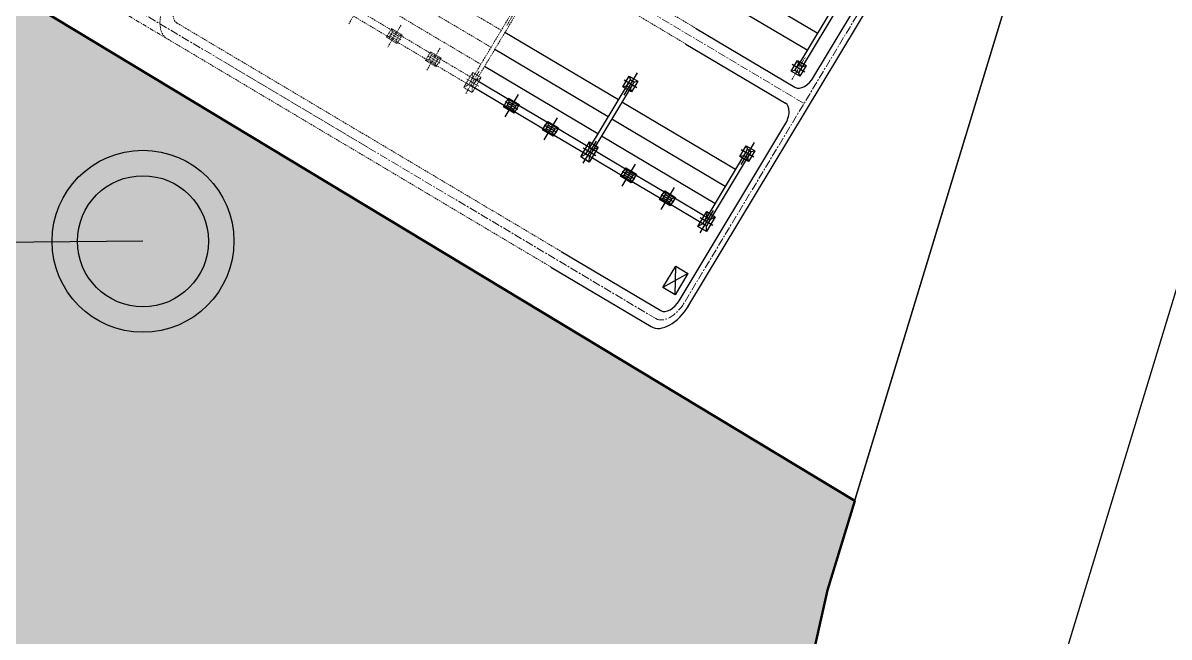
# Model space of a CAD drawing. Header units: metres. Extents: x 222800 to 230200, y 1548340 to 1564214.
# Drawn here: x 223626.8 to 223859.6, y 1553718.4 to 1553843.1 of the extents above; entities that cross this region are included whole.
import ezdxf

# ---------------------------------------------------------------- set-up
doc = ezdxf.new("R2010")
doc.units = ezdxf.units.M
doc.header["$PDMODE"] = 1
doc.header["$PDSIZE"] = -15
for name, pattern in [('CENTER', [2, 1.25, -0.25, 0.25, -0.25]), ('HIDDEN', [0.375, 0.25, -0.125]), ('PHANTOM2', [1.25, 0.625, -0.125, 0.125, -0.125, 0.125, -0.125])]:
    doc.linetypes.add(name, pattern=pattern)
for name, color, linetype, lineweight in [('E-LAY-CNTRL', 1, 'CENTER', 0), ('E-LAY-EXIST', 8, 'HIDDEN', 0), ('STREAM', 141, 'Continuous', 0)]:
    doc.layers.add(name, color=color, linetype=linetype, lineweight=lineweight)
for name, color, linetype in [('E-LAY-DIM', 7, 'Continuous'), ('E-LAY-ROAD', 7, 'Continuous'), ('G_B.T. ROAD', 1, 'Continuous'), ('G_CART TRACK', 252, 'Continuous'), ('plot hatching', 7, 'Continuous')]:
    doc.layers.add(name, color=color, linetype=linetype)

# ---------------------------------------------------------------- blocks, each defined once
blk = doc.blocks.new('TWR_CTE_p')
for p, q in [((-750, 750), (-1750, 1750)), ((1750, 1750), (750, 750)), ((-1750, -1750), (-750, -750)), ((750, -750), (1750, -1750))]:
    blk.add_line(p, q)
for points in [[(-1750, -1750), (1750, -1750), (1750, 1750), (-1750, 1750)], [(-750, -750), (750, -750), (750, 750), (-750, 750)]]:
    blk.add_lwpolyline(points, close=True)
blk = doc.blocks.new('TWR_CTD_p')
for p, q in [((-750, 750), (-1750, 1250)), ((1750, 1250), (750, 750)), ((-750, -750), (-1750, -1250)), ((750, -750), (1750, -1250))]:
    blk.add_line(p, q)
for points in [[(-1750, -1250), (1750, -1250), (1750, 1250), (-1750, 1250)], [(-750, -750), (750, -750), (750, 750), (-750, 750)]]:
    blk.add_lwpolyline(points, close=True)
blk = doc.blocks.new('TWR_CC_p')
for p, q in [((-750, 750), (-1750, 1250)), ((1750, 1250), (750, 750)), ((-750, -750), (-1750, -1250)), ((750, -750), (1750, -1250))]:
    blk.add_line(p, q)
for points in [[(-1750, -1250), (1750, -1250), (1750, 1250), (-1750, 1250)], [(-750, -750), (750, -750), (750, 750), (-750, 750)]]:
    blk.add_lwpolyline(points, close=True)
blk = doc.blocks.new('TWR_CTG_p')
for p, q in [((-750, 750), (-1750, 1250)), ((1750, 1250), (750, 750)), ((-750, -750), (-1750, -1250)), ((750, -750), (1750, -1250))]:
    blk.add_line(p, q)
for points in [[(-1750, -1250), (1750, -1250), (1750, 1250), (-1750, 1250)], [(-750, -750), (750, -750), (750, 750), (-750, 750)]]:
    blk.add_lwpolyline(points, close=True)
blk = doc.blocks.new('SS')
at = {"layer": 'E-LAY-CNTRL', "color": 8}
for p, q in [((-0.04, 52.57, -0.07), (0.18, 2.9, -0.15)), ((-120.74, 29.51), (0.06, 30.05)), ((-71.04, -0.51), (-162.56, -0.91)), ((-105.24, -0.66), (-3.07, -0.21))]:
    blk.add_line(p, q, dxfattribs=at)
blk.add_arc((-3.09, 3.06), 3.27, 270.254, 0.254, dxfattribs=at)
at = {"layer": 'E-LAY-DIM', "color": 8}
for p, q in [((-2.26, 3.32, -0.02), (-5.15, 6.19, -0.02)), ((-2.27, 6.2, -0.02), (-5.14, 3.31, -0.02))]:
    blk.add_line(p, q, dxfattribs=at)
at = {"layer": 'E-LAY-DIM', "color": 8, "elevation": -0.02}
blk.add_lwpolyline([(-2.27, 6.2), (-2.26, 3.32), (-5.14, 3.31), (-5.15, 6.19)], close=True, dxfattribs=at)
at = {"layer": 'E-LAY-EXIST', "color": 8}
for p, q in [((-4.57, 34.69), (-4.55, 31.7)), ((-117.48, 30.61, 0.04), (-26.71, 31.01, -0.16)), ((-117.64, 28.44, 0.04), (-26.7, 28.85, -0.16)), ((-59.81, 22.93), (-59.8, 19.93)), ((-60.24, 21.43), (-60.2, 12.21)), ((-59.37, 21.43), (-59.33, 12.22)), ((-60.23, 19.12), (-87.01, 19)), ((-60.22, 16.82), (-87, 16.7)), ((-87.42, 13.59), (-87.41, 10.59)), ((-60.21, 14.52), (-86.99, 14.4)), ((-78.2, 13.63), (-78.19, 10.63)), ((-68.99, 13.67), (-68.97, 10.68)), ((-59.77, 13.71), (-59.76, 10.72)), ((-78.2, 12.56), (-87.41, 12.52)), ((-76.7, 12.14), (-79.69, 12.13)), ((-68.98, 12.6), (-78.2, 12.56)), ((-67.48, 12.18), (-70.48, 12.17)), ((-59.77, 12.65), (-68.98, 12.6)), ((-58.27, 12.22), (-61.26, 12.21)), ((-78.19, 11.7), (-87.41, 11.66)), ((-68.98, 11.74), (-78.19, 11.7)), ((-59.76, 11.78), (-68.98, 11.74)), ((-117.37, 0.37, 0.04), (-26.58, 0.77)), ((-117.66, -1.78, 0.11), (-26.57, -1.39))]:
    blk.add_line(p, q, dxfattribs=at)
at = {"layer": 'E-LAY-EXIST', "color": 8, "linetype": 'PHANTOM2'}
blk.add_line((-162.86, -1.99, 0.17), (-117.66, -1.78, 0.11), dxfattribs=at)
at = {"layer": 'E-LAY-EXIST', "color": 8}
for radius in [4.35, 2.19]:
    blk.add_arc((-117.35, 2.55, -0.21), radius, 180.254, 270.254, dxfattribs=at)
at = {"layer": 'E-LAY-ROAD', "color": 8, "ltscale": 2500}
for p, q in [((-1.03, 33.31, -0.2), (-1.12, 52.44, -0.11)), ((-5.03, 42.41), (-4.99, 33.19)), ((-4.17, 42.41), (-4.13, 33.2)), ((-5.01, 37.8), (-31.8, 37.68)), ((-5, 35.5), (-31.79, 35.38)), ((-3.06, 33.2), (-6.06, 33.19)), ((-26.71, 31.01, -0.16), (-3.21, 31.11, -0.16)), ((-26.7, 28.85, -0.16), (-3.2, 28.95, -0.16)), ((-0.9, 2.95, -0.34), (-1.01, 26.77, -0.23)), ((-32.16, 23.05), (-32.15, 20.05)), ((-4.52, 23.17), (-4.5, 20.18)), ((-30.66, 21.56), (-33.66, 21.55)), ((-32.59, 21.55), (-32.55, 12.33)), ((-31.73, 21.55), (-31.69, 12.34)), ((-3.01, 21.68), (-6.01, 21.67)), ((-4.94, 21.67), (-4.9, 12.46)), ((-4.08, 21.68), (-4.04, 12.46)), ((-32.58, 19.25), (-59.36, 19.13)), ((-4.93, 19.37), (-31.72, 19.25)), ((-32.57, 16.94), (-59.35, 16.82)), ((-4.92, 17.06), (-31.71, 16.95)), ((-32.56, 14.64), (-59.34, 14.52)), ((-4.91, 14.76), (-31.7, 14.64)), ((-50.56, 13.75), (-50.54, 10.76)), ((-41.34, 13.79), (-41.33, 10.8)), ((-32.12, 13.83), (-32.11, 10.84)), ((-22.91, 13.87), (-22.89, 10.88)), ((-13.69, 13.91), (-13.68, 10.92)), ((-4.48, 13.96), (-4.46, 10.96)), ((-50.55, 12.69), (-59.77, 12.65)), ((-49.05, 12.26), (-52.05, 12.25)), ((-41.34, 12.73), (-50.55, 12.69)), ((-39.84, 12.3), (-42.83, 12.29)), ((-32.12, 12.77), (-41.34, 12.73)), ((-30.62, 12.34), (-33.61, 12.33)), ((-22.9, 12.81), (-32.12, 12.77)), ((-21.4, 12.38), (-24.4, 12.37)), ((-13.69, 12.85), (-22.9, 12.81)), ((-13.69, 12.85), (-22.9, 12.81)), ((-13.68, 11.99), (-22.9, 11.94)), ((-13.68, 11.99), (-22.9, 11.94)), ((-12.19, 12.42), (-15.18, 12.41)), ((-4.47, 12.89), (-13.69, 12.85)), ((-4.47, 12.03), (-13.68, 11.99)), ((-2.97, 12.47), (-5.97, 12.45)), ((-50.55, 11.82), (-59.76, 11.78)), ((-41.33, 11.86), (-50.55, 11.82)), ((-32.12, 11.9), (-41.33, 11.86)), ((-22.9, 11.94), (-32.12, 11.9)), ((-26.58, 0.77), (-3.08, 0.87)), ((-26.57, -1.39), (-3.07, -1.29))]:
    blk.add_line(p, q, dxfattribs=at)
at = {"layer": 'E-LAY-ROAD', "color": 8}
blk.add_line((1.26, 2.88, -0.09), (1.04, 52.64, -0.03), dxfattribs=at)
for centre, radius, start, end in [((-3.22, 33.3, -0.16), 2.19, 270.254, 0.254), ((-3.19, 26.76, -0.16), 2.19, 0.254, 90.254), ((-3.09, 3.06), 2.19, 270.254, 0.254), ((-3.09, 3.06), 4.35, 270.254, 0.254)]:
    blk.add_arc(centre, radius, start, end, dxfattribs=at)
at = {"layer": 'E-LAY-EXIST', "color": 8, "yscale": 0.0005759999621659517, "zscale": 0.000576}
for name, p, xscale, rotation in [('TWR_CTD_p', (-78.2, 12.13), -0.0005759999754306121, 90.25398744348959), ('TWR_CTD_p', (-68.98, 12.17), -0.0005759999754306121, 90.25398744348959), ('TWR_CTE_p', (-59.76, 12.21), -0.0005759999317107883, 0.253986015247829)]:
    blk.add_blockref(name, p, dxfattribs=dict(at, xscale=xscale, rotation=rotation))
at = {"layer": 'E-LAY-ROAD', "color": 8, "ltscale": 2500, "yscale": 0.0005759999621659517, "zscale": 0.000576}
for name, p, xscale, rotation in [('TWR_CTG_p', (-4.56, 33.19), -0.0005759999317107883, 0.253986015247829), ('TWR_CC_p', (-32.16, 21.55), -0.0005759999317107883, 0.253986015247829), ('TWR_CC_p', (-4.51, 21.67), -0.0005759999317107883, 0.253986015247829), ('TWR_CTD_p', (-41.33, 12.3), -0.0005759999754306121, 90.25398744348959), ('TWR_CTE_p', (-32.12, 12.34), -0.0005759999317107883, 0.253986015247829), ('TWR_CTD_p', (-22.9, 12.38), -0.0005759999754306121, 90.25398744348959), ('TWR_CTD_p', (-13.69, 12.42), -0.0005759999754306121, 90.25398744348959), ('TWR_CTE_p', (-4.47, 12.46), -0.0005759999317107883, 0.253986015247829), ('TWR_CTD_p', (-50.55, 12.25), -0.0005759999754306121, 90.25398744348959)]:
    blk.add_blockref(name, p, dxfattribs=dict(at, xscale=xscale, rotation=rotation))

msp = doc.modelspace()

# ---------------------------------------------------------------- hatches: boundary and pattern name
at = {"true_color": 0xb4e0ae}
h = msp.add_hatch(color=9, dxfattribs=at)
h.dxf.hatch_style = 1
h.paths.add_polyline_path([(223865.73094, 1553630.83489), (223863.75447, 1553644.39196), (223772.21655, 1553647.6316), (223790.20965, 1553727.93438), (223795.73949, 1553746.10208), (223565.98067, 1553884.74032), (223543.22096, 1553884.74032), (223547.46695, 1553844.72053), (223550.79094, 1553813.3908), (223554.03129, 1553782.84944), (223556.46176, 1553758.22683), (223559.23199, 1553730.16229), (223560.71591, 1553715.12896), (223562.24022, 1553699.6866), (223564.3184, 1553678.63299), (223566.84701, 1553653.01616), (223570.63119, 1553623.33326), (223574.35845, 1553595.4019), (223577.94642, 1553569.17725), (223581.89213, 1553542.28708), (223586.86958, 1553508.36561), (223590.6432, 1553482.64825), (223594.97036, 1553453.15852), (223596.9141, 1553439.80708), (223626.46086, 1553439.80708), (223797.39718, 1553439.80708), (223810.41755, 1553493.36806), (223782.88337, 1553514.34314), (223810.58888, 1553561.3521)])
at = {"layer": 'STREAM'}
h = msp.add_hatch(dxfattribs=at)
h.set_pattern_fill('ANGLE', color=256, scale=300)
h.set_pattern_definition([(0, (0, 0), (0, 2095.5), [1524, -571.5]), (90, (0, 0), (-2095.5, 1e-13), [1524, -571.5])])
h.paths.add_polyline_path([(223899.81733, 1553916.32822), (223651.86622, 1554066.50577), (223556.78418, 1553960.6726), (223561.34751, 1553922.99476), (223565.98067, 1553884.74032), (223839.89464, 1553719.45852)])
h = msp.add_hatch(color=256, dxfattribs=at)
h.dxf.hatch_style = 1
edge = h.paths.add_edge_path()
edge.add_arc((223651.20638, 1553798.77288), 18.46281, 0, 360)

# ---------------------------------------------------------------- linework, layer by layer
at = {"color": 242, "elevation": -0.02588}
msp.add_lwpolyline([(223855.80669, 1553943.44653), (223651.86622, 1554066.50577), (223556.78418, 1553960.6726), (223561.34751, 1553922.99476), (223565.98067, 1553884.74032), (223795.73949, 1553746.10208)], close=True, dxfattribs=at)
at = {"color": 253}
for points in [[(224517.67014, 1553391.01817), (224488.54909, 1553342.77542), (224384.49277, 1553314.67529), (224335.1264, 1553323.20235), (224304.7135, 1553226.4226), (224212.41167, 1553098.83456), (223992.92748, 1553161.76756), (223958.58747, 1553202.60217), (224019.32366, 1553327.9554), (224020.04613, 1553338.05614), (223850.65227, 1553386.60056), (223789.34733, 1553406.69293), (223810.41755, 1553493.36806), (223782.88337, 1553514.34314), (223810.58888, 1553561.3521), (223865.73094, 1553630.83489), (223863.75447, 1553644.39196), (223772.21655, 1553647.6316), (223790.20965, 1553727.93438), (223865.9793, 1553976.86759)], [(224072.81253, 1553374.94715), (223865.33077, 1553434.40669), (223848.85335, 1553439.80708), (223866.72598, 1553513.32849), (223848.50418, 1553527.20956), (223851.90637, 1553532.98219), (223918.32414, 1553616.67315), (223907.21324, 1553692.8852), (223834.17529, 1553695.4701), (223838.5895, 1553715.17062), (223899.96183, 1553916.80297), (224078.53568, 1553810.31245), (224144.06245, 1553747.60723), (224253.14221, 1553644.25415), (224269.06928, 1553625.14885), (224475.32874, 1553417.6267), (224456.12298, 1553385.80989)]]:
    msp.add_lwpolyline(points, dxfattribs=at)
at = {"layer": 'G_B.T. ROAD', "color": 1, "lineweight": 50}
msp.add_lwpolyline([(223772.21655, 1553647.6316), (223790.20965, 1553727.93438), (223795.73949, 1553746.10208), (223565.98067, 1553884.74032), (223543.22096, 1553884.74032), (223547.46695, 1553844.72053), (223550.79094, 1553813.3908), (223554.03129, 1553782.84944), (223556.46176, 1553758.22683), (223559.23199, 1553730.16229), (223560.71591, 1553715.12896)], dxfattribs=at)
at = {"layer": 'plot hatching', "color": 5}
msp.add_point((223795, 1553746), dxfattribs=at)
at = {"layer": 'plot hatching', "color": 1}
msp.add_point((223795.739, 1553746.102), dxfattribs=at)
at = {"layer": 'STREAM', "lineweight": 30}
msp.add_line((223651.20638, 1553798.77288), (223550.42189, 1553797.91275), dxfattribs=at)
for radius in [18.46281, 13.31428]:
    msp.add_circle((223651.20638, 1553798.77288), radius, dxfattribs=at)

# ---------------------------------------------------------------- block references
at = {"layer": 'G_CART TRACK', "yscale": 1.75, "rotation": 328.8339104724473}
msp.add_blockref('SS', (223758.18517, 1553781.79276, -0.02588), dxfattribs=at)

doc.saveas('drawing.dxf')
